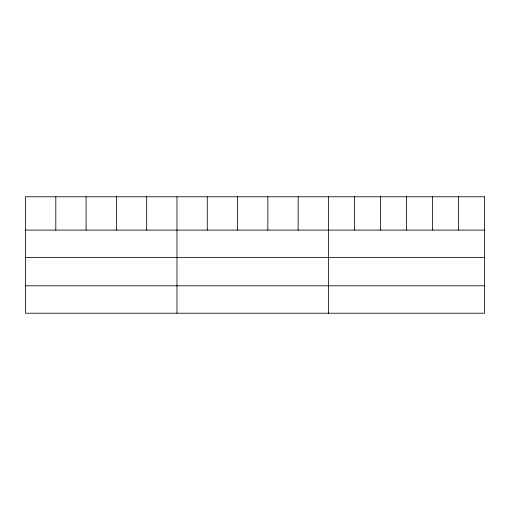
<?xml version="1.0" encoding="UTF-8"?>
<svg xmlns="http://www.w3.org/2000/svg" width="510" height="510" viewBox="0 0 510 510"><rect width="100%" height="100%" fill="white"/><g stroke="black" fill="none" stroke-linecap="round" stroke-linejoin="round"><path stroke-width="0.76" d="M25.5 230.106L484.5 230.106M25.5 257.537L484.5 257.537M25.5 285.798L484.5 285.798M458.49 196.777L458.49 230.106M432.48 196.777L432.48 230.106M406.47 196.777L406.47 230.106M380.46 196.777L380.46 230.106M354.45 196.777L354.45 230.106M328.44 196.777L328.44 313.223M298.146 196.777L298.146 230.106M267.852 196.777L267.852 230.106M237.558 196.777L237.558 230.106M207.264 196.777L207.264 230.106M176.97 196.777L176.97 313.223M146.676 196.777L146.676 230.106M116.382 196.777L116.382 230.106M86.088 196.777L86.088 230.106M55.794 196.777L55.794 230.106M484.5 196.777L25.5 196.777L25.5 313.223L484.5 313.223L484.5 196.777"/></g></svg>
